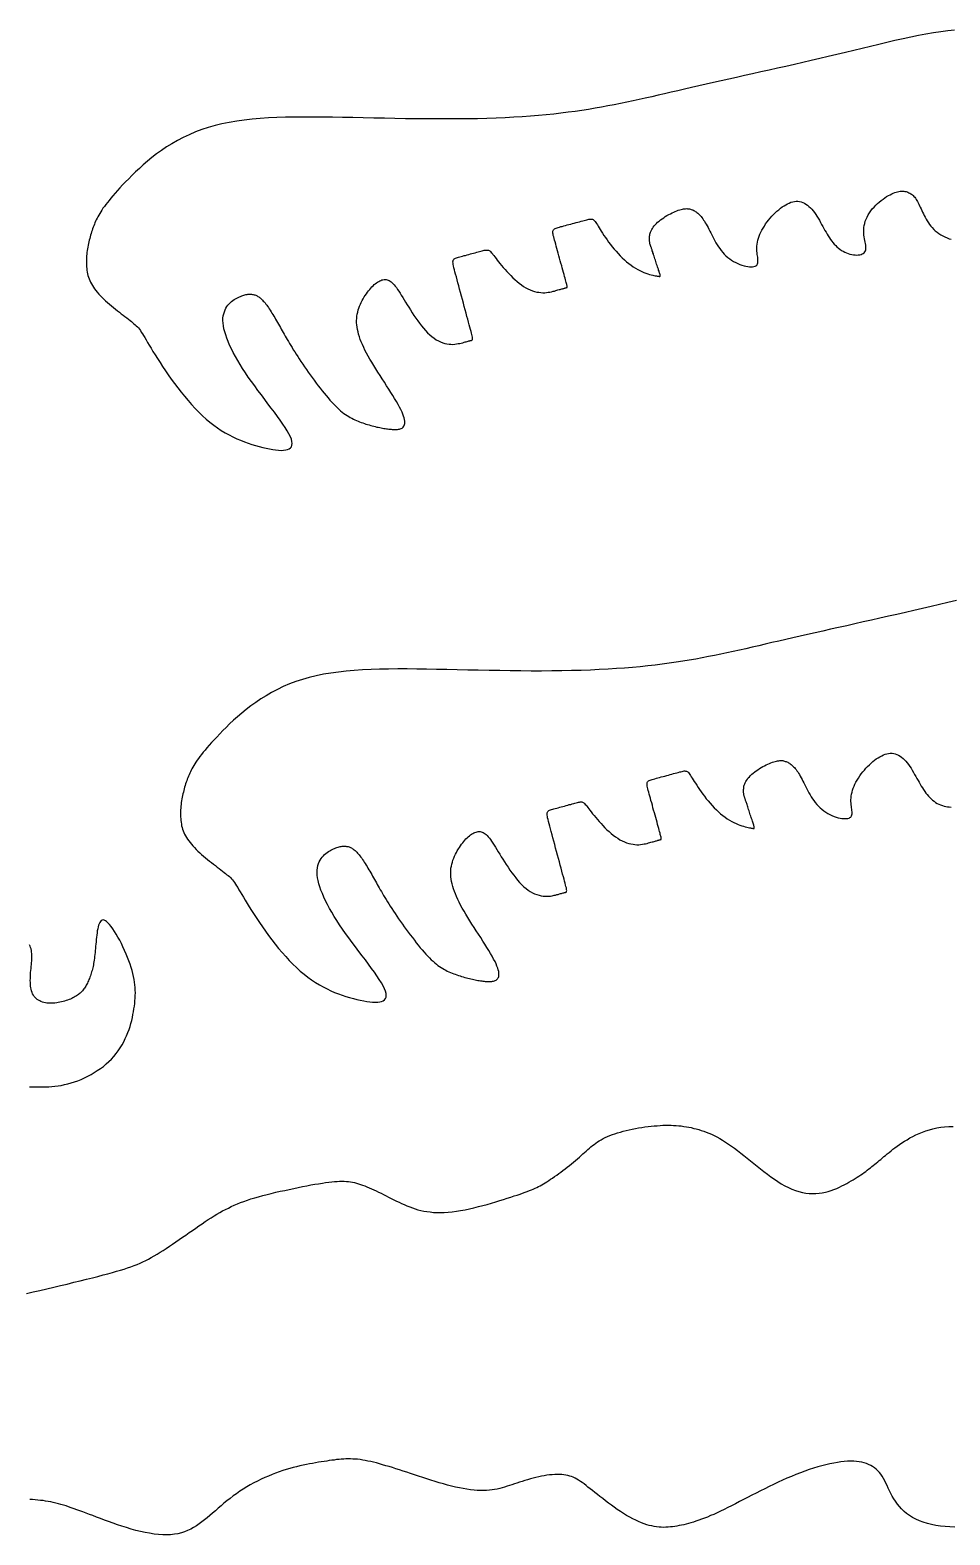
# Model space of a CAD drawing. Header units: millimetres. Extents: x 183 to 709, y 54 to 434.
# Drawn here: x 321.3 to 386.3, y 293.2 to 399.5 of the extents above; entities that cross this region are included whole.
import ezdxf

# ---------------------------------------------------------------- set-up
doc = ezdxf.new("R2010")
doc.units = ezdxf.units.MM

msp = doc.modelspace()

# ---------------------------------------------------------------- linework, layer by layer
for points in [[(386.64, 399.54), (386.16, 399.49), (385.66, 399.42), (385.15, 399.35), (384.62, 399.26), (384.09, 399.16), (383.55, 399.05), (383, 398.93), (382.43, 398.8), (381.86, 398.67), (381.29, 398.53), (380.7, 398.39), (380.12, 398.24), (379.52, 398.1), (378.93, 397.96), (378.33, 397.81), (377.72, 397.67), (377.12, 397.53), (376.52, 397.39), (375.92, 397.26), (375.32, 397.12), (374.72, 396.98), (374.12, 396.85), (373.53, 396.72), (372.95, 396.59), (372.37, 396.46), (371.8, 396.33), (371.24, 396.2), (370.68, 396.08), (370.14, 395.95), (369.6, 395.83), (369.08, 395.72), (368.57, 395.6), (368.06, 395.48), (367.57, 395.37), (367.09, 395.26), (366.61, 395.15), (366.15, 395.04), (365.69, 394.94), (365.24, 394.83), (364.79, 394.73), (364.35, 394.64), (363.92, 394.54), (363.48, 394.45), (363.04, 394.36), (362.6, 394.27), (362.15, 394.18), (361.7, 394.1), (361.24, 394.02), (360.78, 393.94), (360.31, 393.87), (359.83, 393.8), (359.33, 393.73), (358.83, 393.67), (358.32, 393.61), (357.79, 393.56), (357.24, 393.51), (356.68, 393.46), (356.1, 393.42), (355.51, 393.38), (354.89, 393.35), (354.26, 393.32), (353.6, 393.3), (352.93, 393.28), (352.24, 393.27), (351.53, 393.26), (350.82, 393.26), (350.09, 393.26), (349.35, 393.26), (348.6, 393.27), (347.85, 393.28), (347.1, 393.29), (346.35, 393.31), (345.6, 393.32), (344.85, 393.34), (344.12, 393.36), (343.39, 393.37), (342.68, 393.39), (341.99, 393.4), (341.31, 393.4), (340.65, 393.4), (340, 393.4), (339.37, 393.38), (338.76, 393.36), (338.16, 393.33), (337.58, 393.29), (337.01, 393.24), (336.45, 393.18), (335.92, 393.11), (335.39, 393.02), (334.88, 392.92), (334.39, 392.8), (333.91, 392.66), (333.45, 392.51), (333, 392.34), (332.56, 392.15), (332.14, 391.95), (331.73, 391.74), (331.34, 391.51), (330.97, 391.28), (330.61, 391.04), (330.26, 390.79), (329.93, 390.53), (329.62, 390.28), (329.32, 390.02), (329.04, 389.77), (328.77, 389.52), (328.52, 389.27), (328.29, 389.04), (328.07, 388.81), (327.86, 388.6), (327.67, 388.39), (327.49, 388.2), (327.33, 388.01), (327.17, 387.84), (327.03, 387.67), (326.9, 387.51), (326.78, 387.36), (326.67, 387.22), (326.57, 387.08), (326.47, 386.95), (326.39, 386.82), (326.31, 386.7), (326.24, 386.58), (326.17, 386.47), (326.11, 386.35), (326.05, 386.24), (326, 386.14), (325.95, 386.03), (325.9, 385.92), (325.86, 385.82), (325.82, 385.71), (325.78, 385.61), (325.74, 385.5), (325.7, 385.39), (325.66, 385.28), (325.63, 385.16), (325.59, 385.05), (325.56, 384.93), (325.53, 384.82), (325.5, 384.7), (325.47, 384.58), (325.44, 384.46), (325.42, 384.33), (325.39, 384.21), (325.37, 384.08), (325.35, 383.96), (325.34, 383.83), (325.32, 383.7), (325.31, 383.58), (325.3, 383.45), (325.3, 383.32), (325.3, 383.19), (325.3, 383.07), (325.3, 382.94), (325.31, 382.81), (325.32, 382.69), (325.34, 382.57), (325.36, 382.44), (325.38, 382.32), (325.41, 382.2), (325.45, 382.08), (325.49, 381.96), (325.53, 381.84), (325.59, 381.72), (325.65, 381.61), (325.72, 381.49), (325.8, 381.37), (325.88, 381.25), (325.97, 381.13), (326.07, 381.01), (326.18, 380.89), (326.29, 380.77), (326.41, 380.65), (326.53, 380.53), (326.66, 380.41), (326.79, 380.29), (326.93, 380.17), (327.07, 380.06), (327.21, 379.94), (327.35, 379.83), (327.49, 379.71), (327.63, 379.6), (327.76, 379.5), (327.9, 379.39), (328.02, 379.29), (328.15, 379.2), (328.27, 379.11), (328.38, 379.02), (328.48, 378.94), (328.58, 378.86), (328.66, 378.79), (328.75, 378.72), (328.82, 378.65), (328.9, 378.57), (328.97, 378.49), (329.04, 378.41), (329.11, 378.31), (329.18, 378.2), (329.26, 378.08), (329.34, 377.95), (329.43, 377.81), (329.52, 377.64), (329.62, 377.47), (329.74, 377.27), (329.87, 377.06), (330, 376.83), (330.16, 376.59), (330.32, 376.32), (330.5, 376.05), (330.68, 375.77), (330.88, 375.47), (331.08, 375.18), (331.3, 374.87), (331.52, 374.57), (331.75, 374.26), (331.99, 373.96), (332.23, 373.66), (332.48, 373.36), (332.73, 373.08), (332.98, 372.8), (333.24, 372.54), (333.5, 372.29), (333.76, 372.05), (334.03, 371.83), (334.3, 371.62), (334.57, 371.43), (334.83, 371.25), (335.11, 371.08), (335.38, 370.93), (335.65, 370.79), (335.92, 370.66), (336.19, 370.55), (336.46, 370.44), (336.73, 370.35), (336.99, 370.26), (337.25, 370.18), (337.51, 370.11), (337.76, 370.04), (338, 369.99), (338.24, 369.94), (338.46, 369.9), (338.67, 369.87), (338.87, 369.85), (339.06, 369.84), (339.23, 369.85), (339.38, 369.87), (339.51, 369.9), (339.62, 369.95), (339.71, 370.02), (339.78, 370.1), (339.82, 370.2), (339.83, 370.32), (339.82, 370.46), (339.78, 370.62), (339.71, 370.8), (339.61, 371), (339.49, 371.22), (339.34, 371.45), (339.18, 371.7), (339, 371.97), (338.8, 372.24), (338.59, 372.53), (338.36, 372.83), (338.13, 373.13), (337.9, 373.44), (337.66, 373.76), (337.42, 374.08), (337.19, 374.39), (336.96, 374.7), (336.74, 375.01), (336.54, 375.32), (336.34, 375.62), (336.16, 375.91), (335.99, 376.2), (335.83, 376.48), (335.68, 376.75), (335.55, 377.02), (335.42, 377.28), (335.32, 377.53), (335.22, 377.77), (335.14, 378), (335.07, 378.22), (335.02, 378.44), (334.98, 378.64), (334.96, 378.83), (334.95, 379.02), (334.95, 379.19), (334.97, 379.35), (335, 379.5), (335.05, 379.64), (335.1, 379.77), (335.16, 379.89), (335.23, 380), (335.3, 380.1), (335.39, 380.19), (335.47, 380.28), (335.56, 380.35), (335.65, 380.42), (335.75, 380.49), (335.84, 380.54), (335.93, 380.6), (336.02, 380.64), (336.11, 380.69), (336.19, 380.72), (336.27, 380.76), (336.35, 380.78), (336.43, 380.81), (336.5, 380.83), (336.57, 380.85), (336.65, 380.86), (336.71, 380.87), (336.78, 380.87), (336.85, 380.87), (336.91, 380.87), (336.97, 380.87), (337.03, 380.86), (337.09, 380.85), (337.15, 380.84), (337.21, 380.82), (337.26, 380.8), (337.32, 380.78), (337.37, 380.75), (337.42, 380.72), (337.48, 380.69), (337.53, 380.65), (337.58, 380.61), (337.64, 380.56), (337.69, 380.51), (337.75, 380.45), (337.8, 380.39), (337.86, 380.33), (337.92, 380.26), (337.98, 380.18), (338.04, 380.11), (338.1, 380.02), (338.16, 379.93), (338.22, 379.84), (338.28, 379.74), (338.35, 379.64), (338.41, 379.54), (338.48, 379.43), (338.54, 379.33), (338.61, 379.22), (338.67, 379.1), (338.74, 378.99), (338.81, 378.87), (338.87, 378.76), (338.94, 378.64), (339.01, 378.52), (339.07, 378.41), (339.14, 378.29), (339.2, 378.17), (339.27, 378.05), (339.34, 377.92), (339.42, 377.8), (339.49, 377.67), (339.57, 377.53), (339.65, 377.39), (339.74, 377.25), (339.83, 377.11), (339.92, 376.95), (340.02, 376.8), (340.12, 376.63), (340.23, 376.47), (340.34, 376.3), (340.46, 376.12), (340.58, 375.94), (340.71, 375.75), (340.84, 375.56), (340.98, 375.37), (341.11, 375.18), (341.25, 374.98), (341.39, 374.79), (341.53, 374.6), (341.68, 374.41), (341.82, 374.23), (341.96, 374.05), (342.1, 373.88), (342.24, 373.71), (342.38, 373.54), (342.51, 373.39), (342.64, 373.24), (342.77, 373.11), (342.9, 372.98), (343.02, 372.86), (343.14, 372.74), (343.26, 372.64), (343.38, 372.54), (343.49, 372.45), (343.61, 372.37), (343.72, 372.3), (343.83, 372.23), (343.94, 372.17), (344.05, 372.11), (344.16, 372.05), (344.27, 372), (344.38, 371.95), (344.49, 371.91), (344.6, 371.86), (344.71, 371.82), (344.82, 371.78), (344.94, 371.74), (345.05, 371.7), (345.16, 371.67), (345.28, 371.64), (345.39, 371.6), (345.5, 371.57), (345.61, 371.55), (345.71, 371.52), (345.82, 371.49), (345.92, 371.47), (346.03, 371.45), (346.12, 371.43), (346.22, 371.41), (346.32, 371.39), (346.41, 371.38), (346.5, 371.37), (346.58, 371.35), (346.67, 371.34), (346.75, 371.33), (346.83, 371.33), (346.91, 371.32), (346.99, 371.31), (347.07, 371.31), (347.14, 371.31), (347.22, 371.31), (347.29, 371.32), (347.36, 371.33), (347.42, 371.34), (347.48, 371.36), (347.54, 371.38), (347.6, 371.41), (347.65, 371.45), (347.69, 371.49), (347.73, 371.54), (347.76, 371.59), (347.78, 371.66), (347.79, 371.73), (347.8, 371.82), (347.79, 371.91), (347.78, 372.01), (347.75, 372.13), (347.71, 372.26), (347.66, 372.4), (347.6, 372.55), (347.52, 372.72), (347.42, 372.9), (347.32, 373.09), (347.21, 373.29), (347.08, 373.5), (346.95, 373.72), (346.81, 373.94), (346.66, 374.17), (346.51, 374.41), (346.36, 374.65), (346.2, 374.89), (346.05, 375.13), (345.89, 375.37), (345.74, 375.6), (345.6, 375.84), (345.46, 376.07), (345.33, 376.29), (345.2, 376.5), (345.09, 376.71), (344.98, 376.92), (344.89, 377.12), (344.8, 377.31), (344.72, 377.5), (344.65, 377.68), (344.59, 377.86), (344.53, 378.04), (344.49, 378.21), (344.45, 378.37), (344.42, 378.54), (344.4, 378.7), (344.39, 378.86), (344.39, 379.01), (344.4, 379.17), (344.41, 379.32), (344.44, 379.47), (344.47, 379.61), (344.51, 379.76), (344.55, 379.9), (344.6, 380.03), (344.66, 380.17), (344.72, 380.3), (344.79, 380.43), (344.86, 380.56), (344.93, 380.68), (345, 380.79), (345.08, 380.91), (345.16, 381.02), (345.24, 381.12), (345.32, 381.22), (345.39, 381.31), (345.47, 381.39), (345.55, 381.47), (345.63, 381.55), (345.71, 381.61), (345.79, 381.67), (345.87, 381.73), (345.95, 381.78), (346.03, 381.82), (346.1, 381.85), (346.18, 381.88), (346.25, 381.9), (346.33, 381.91), (346.4, 381.91), (346.47, 381.91), (346.54, 381.89), (346.62, 381.87), (346.69, 381.84), (346.76, 381.8), (346.83, 381.75), (346.9, 381.69), (346.97, 381.62), (347.05, 381.54), (347.12, 381.45), (347.2, 381.34), (347.28, 381.22), (347.37, 381.09), (347.46, 380.95), (347.55, 380.81), (347.65, 380.65), (347.75, 380.48), (347.85, 380.31), (347.96, 380.13), (348.08, 379.95), (348.19, 379.76), (348.32, 379.57), (348.44, 379.38), (348.57, 379.19), (348.71, 379), (348.84, 378.82), (348.98, 378.64), (349.12, 378.47), (349.27, 378.31), (349.41, 378.15), (349.56, 378.01), (349.71, 377.88), (349.86, 377.76), (350.02, 377.66), (350.17, 377.58), (350.32, 377.51), (350.48, 377.45), (350.63, 377.4), (350.77, 377.37), (350.92, 377.35), (351.06, 377.34), (351.2, 377.33), (351.33, 377.34), (351.45, 377.36), (351.57, 377.38), (351.69, 377.4), (351.79, 377.42), (351.89, 377.45), (351.98, 377.48), (352.07, 377.5), (352.14, 377.52), (352.21, 377.54), (352.28, 377.56), (352.33, 377.57), (352.38, 377.58), (352.42, 377.6), (352.46, 377.61), (352.5, 377.61), (352.52, 377.62), (352.55, 377.63), (352.56, 377.65), (352.58, 377.67), (352.58, 377.7), (352.59, 377.74), (352.58, 377.79), (352.57, 377.85), (352.56, 377.93), (352.53, 378.02), (352.51, 378.13), (352.48, 378.25), (352.44, 378.39), (352.4, 378.54), (352.35, 378.71), (352.3, 378.9), (352.25, 379.1), (352.19, 379.31), (352.13, 379.54), (352.07, 379.77), (352, 380.01), (351.94, 380.25), (351.87, 380.5), (351.8, 380.74), (351.74, 380.99), (351.67, 381.23), (351.61, 381.46), (351.55, 381.68), (351.49, 381.9), (351.44, 382.1), (351.39, 382.29), (351.34, 382.46), (351.3, 382.61), (351.27, 382.75), (351.24, 382.87), (351.22, 382.98), (351.21, 383.08), (351.2, 383.16), (351.21, 383.23), (351.22, 383.28), (351.25, 383.33), (351.29, 383.37), (351.33, 383.4), (351.39, 383.43), (351.45, 383.45), (351.52, 383.47), (351.6, 383.49), (351.68, 383.52), (351.78, 383.54), (351.88, 383.57), (351.98, 383.6), (352.09, 383.62), (352.2, 383.65), (352.31, 383.69), (352.43, 383.72), (352.54, 383.75), (352.66, 383.78), (352.77, 383.81), (352.88, 383.84), (352.98, 383.86), (353.08, 383.89), (353.17, 383.92), (353.26, 383.94), (353.34, 383.96), (353.41, 383.98), (353.48, 383.99), (353.54, 384), (353.6, 384), (353.65, 384), (353.7, 383.99), (353.75, 383.96), (353.8, 383.93), (353.85, 383.89), (353.9, 383.83), (353.96, 383.77), (354.02, 383.69), (354.08, 383.61), (354.16, 383.51), (354.24, 383.41), (354.32, 383.29), (354.42, 383.17), (354.52, 383.04), (354.64, 382.9), (354.75, 382.76), (354.88, 382.62), (355.01, 382.47), (355.15, 382.33), (355.29, 382.19), (355.43, 382.04), (355.58, 381.91), (355.73, 381.78), (355.88, 381.65), (356.04, 381.54), (356.19, 381.43), (356.35, 381.33), (356.5, 381.25), (356.66, 381.18), (356.82, 381.12), (356.97, 381.07), (357.12, 381.03), (357.27, 381.01), (357.41, 380.99), (357.55, 380.98), (357.68, 380.98), (357.81, 380.99), (357.93, 381.01), (358.05, 381.03), (358.16, 381.05), (358.27, 381.08), (358.37, 381.1), (358.46, 381.13), (358.54, 381.15), (358.62, 381.18), (358.7, 381.2), (358.77, 381.22), (358.83, 381.23), (358.89, 381.25), (358.94, 381.26), (358.99, 381.28), (359.03, 381.29), (359.07, 381.3), (359.1, 381.31), (359.13, 381.32), (359.16, 381.33), (359.19, 381.33), (359.21, 381.34), (359.22, 381.34), (359.24, 381.35), (359.25, 381.35), (359.26, 381.36), (359.27, 381.37), (359.27, 381.39), (359.27, 381.41), (359.27, 381.43), (359.26, 381.47), (359.25, 381.52), (359.24, 381.57), (359.22, 381.64), (359.2, 381.71), (359.18, 381.8), (359.15, 381.9), (359.12, 382.01), (359.09, 382.13), (359.05, 382.27), (359.01, 382.41), (358.97, 382.57), (358.92, 382.73), (358.88, 382.89), (358.83, 383.07), (358.78, 383.24), (358.73, 383.42), (358.69, 383.59), (358.64, 383.77), (358.59, 383.94), (358.54, 384.11), (358.5, 384.27), (358.46, 384.42), (358.42, 384.57), (358.38, 384.7), (358.35, 384.82), (358.32, 384.93), (358.29, 385.03), (358.28, 385.12), (358.26, 385.2), (358.26, 385.27), (358.26, 385.33), (358.28, 385.38), (358.3, 385.43), (358.33, 385.46), (358.37, 385.5), (358.42, 385.52), (358.49, 385.55), (358.56, 385.57), (358.64, 385.6), (358.72, 385.62), (358.82, 385.65), (358.92, 385.67), (359.03, 385.7), (359.15, 385.73), (359.27, 385.77), (359.39, 385.8), (359.52, 385.83), (359.65, 385.87), (359.77, 385.9), (359.9, 385.94), (360.02, 385.97), (360.14, 386), (360.26, 386.03), (360.37, 386.06), (360.47, 386.09), (360.57, 386.12), (360.66, 386.14), (360.74, 386.16), (360.81, 386.18), (360.88, 386.19), (360.94, 386.19), (360.99, 386.19), (361.05, 386.17), (361.1, 386.15), (361.15, 386.12), (361.19, 386.07), (361.24, 386.02), (361.29, 385.95), (361.34, 385.87), (361.4, 385.78), (361.46, 385.68), (361.52, 385.57), (361.6, 385.45), (361.68, 385.32), (361.77, 385.18), (361.87, 385.03), (361.98, 384.88), (362.09, 384.72), (362.2, 384.56), (362.33, 384.4), (362.45, 384.23), (362.59, 384.07), (362.72, 383.91), (362.86, 383.75), (363.01, 383.59), (363.16, 383.44), (363.31, 383.3), (363.46, 383.16), (363.62, 383.04), (363.78, 382.92), (363.93, 382.81), (364.09, 382.72), (364.25, 382.63), (364.4, 382.55), (364.55, 382.48), (364.69, 382.41), (364.83, 382.36), (364.96, 382.32), (365.08, 382.28), (365.2, 382.25), (365.31, 382.22), (365.4, 382.2), (365.49, 382.18), (365.57, 382.17), (365.63, 382.16), (365.69, 382.14), (365.73, 382.14), (365.77, 382.13), (365.8, 382.13), (365.82, 382.13), (365.83, 382.14), (365.84, 382.16), (365.84, 382.18), (365.84, 382.2), (365.84, 382.24), (365.83, 382.28), (365.81, 382.32), (365.8, 382.38), (365.78, 382.43), (365.76, 382.5), (365.73, 382.57), (365.71, 382.65), (365.68, 382.73), (365.65, 382.82), (365.62, 382.91), (365.59, 383), (365.56, 383.1), (365.53, 383.19), (365.5, 383.29), (365.47, 383.38), (365.44, 383.47), (365.41, 383.56), (365.38, 383.65), (365.36, 383.73), (365.33, 383.81), (365.31, 383.88), (365.28, 383.95), (365.27, 384.01), (365.25, 384.06), (365.23, 384.11), (365.22, 384.16), (365.2, 384.2), (365.19, 384.23), (365.18, 384.27), (365.16, 384.3), (365.15, 384.34), (365.14, 384.37), (365.13, 384.4), (365.12, 384.43), (365.11, 384.47), (365.11, 384.51), (365.1, 384.55), (365.09, 384.6), (365.08, 384.65), (365.08, 384.7), (365.08, 384.76), (365.08, 384.83), (365.08, 384.89), (365.09, 384.97), (365.1, 385.04), (365.11, 385.11), (365.14, 385.19), (365.16, 385.27), (365.2, 385.36), (365.24, 385.44), (365.29, 385.52), (365.35, 385.61), (365.41, 385.7), (365.49, 385.78), (365.57, 385.87), (365.66, 385.96), (365.76, 386.04), (365.87, 386.13), (365.97, 386.21), (366.09, 386.28), (366.2, 386.36), (366.32, 386.43), (366.44, 386.5), (366.56, 386.56), (366.68, 386.62), (366.8, 386.67), (366.91, 386.72), (367.02, 386.77), (367.12, 386.81), (367.22, 386.84), (367.32, 386.87), (367.41, 386.89), (367.49, 386.9), (367.57, 386.92), (367.64, 386.92), (367.72, 386.93), (367.78, 386.92), (367.85, 386.92), (367.91, 386.91), (367.98, 386.89), (368.04, 386.87), (368.09, 386.85), (368.15, 386.83), (368.21, 386.8), (368.27, 386.77), (368.32, 386.73), (368.38, 386.69), (368.44, 386.65), (368.5, 386.6), (368.55, 386.55), (368.61, 386.49), (368.67, 386.43), (368.73, 386.36), (368.79, 386.29), (368.85, 386.21), (368.91, 386.12), (368.97, 386.03), (369.03, 385.93), (369.09, 385.82), (369.15, 385.71), (369.22, 385.6), (369.28, 385.47), (369.35, 385.34), (369.41, 385.21), (369.48, 385.08), (369.55, 384.94), (369.62, 384.8), (369.7, 384.65), (369.78, 384.51), (369.87, 384.37), (369.96, 384.23), (370.05, 384.1), (370.15, 383.96), (370.26, 383.83), (370.37, 383.71), (370.49, 383.59), (370.62, 383.48), (370.75, 383.38), (370.89, 383.28), (371.03, 383.19), (371.18, 383.11), (371.33, 383.04), (371.48, 382.98), (371.62, 382.93), (371.77, 382.88), (371.9, 382.85), (372.03, 382.83), (372.15, 382.82), (372.26, 382.82), (372.37, 382.82), (372.46, 382.84), (372.54, 382.86), (372.6, 382.89), (372.66, 382.93), (372.69, 382.98), (372.72, 383.03), (372.74, 383.09), (372.75, 383.16), (372.75, 383.23), (372.75, 383.31), (372.74, 383.4), (372.73, 383.49), (372.72, 383.59), (372.7, 383.69), (372.69, 383.8), (372.68, 383.92), (372.68, 384.03), (372.67, 384.16), (372.68, 384.28), (372.69, 384.41), (372.72, 384.55), (372.75, 384.69), (372.78, 384.83), (372.83, 384.97), (372.89, 385.11), (372.95, 385.26), (373.02, 385.4), (373.11, 385.55), (373.2, 385.69), (373.29, 385.84), (373.4, 385.98), (373.5, 386.12), (373.62, 386.25), (373.73, 386.38), (373.85, 386.51), (373.97, 386.63), (374.09, 386.74), (374.22, 386.85), (374.34, 386.95), (374.46, 387.04), (374.59, 387.12), (374.71, 387.2), (374.84, 387.26), (374.96, 387.32), (375.08, 387.37), (375.21, 387.4), (375.33, 387.43), (375.45, 387.44), (375.57, 387.44), (375.69, 387.43), (375.8, 387.4), (375.92, 387.36), (376.03, 387.31), (376.14, 387.24), (376.24, 387.17), (376.35, 387.08), (376.45, 386.99), (376.55, 386.88), (376.65, 386.76), (376.74, 386.64), (376.83, 386.51), (376.92, 386.38), (377, 386.24), (377.09, 386.1), (377.17, 385.95), (377.25, 385.81), (377.33, 385.67), (377.41, 385.53), (377.48, 385.39), (377.56, 385.25), (377.64, 385.12), (377.72, 384.99), (377.8, 384.87), (377.88, 384.75), (377.97, 384.63), (378.05, 384.52), (378.14, 384.42), (378.24, 384.32), (378.33, 384.22), (378.43, 384.13), (378.54, 384.05), (378.65, 383.97), (378.76, 383.91), (378.88, 383.85), (379, 383.79), (379.13, 383.75), (379.25, 383.71), (379.38, 383.68), (379.5, 383.66), (379.62, 383.65), (379.74, 383.64), (379.84, 383.65), (379.94, 383.66), (380.04, 383.69), (380.12, 383.72), (380.19, 383.76), (380.25, 383.81), (380.3, 383.86), (380.34, 383.93), (380.36, 384), (380.37, 384.08), (380.38, 384.16), (380.37, 384.25), (380.36, 384.35), (380.34, 384.45), (380.32, 384.56), (380.3, 384.68), (380.28, 384.79), (380.26, 384.92), (380.24, 385.05), (380.23, 385.18), (380.22, 385.31), (380.22, 385.45), (380.23, 385.59), (380.25, 385.74), (380.29, 385.88), (380.33, 386.03), (380.39, 386.18), (380.46, 386.33), (380.54, 386.48), (380.63, 386.62), (380.73, 386.76), (380.83, 386.9), (380.95, 387.03), (381.07, 387.16), (381.19, 387.28), (381.32, 387.39), (381.46, 387.5), (381.59, 387.6), (381.72, 387.69), (381.84, 387.77), (381.97, 387.85), (382.09, 387.91), (382.2, 387.97), (382.31, 388.02), (382.42, 388.06), (382.52, 388.09), (382.62, 388.12), (382.71, 388.14), (382.8, 388.15), (382.89, 388.16), (382.97, 388.16), (383.06, 388.15), (383.13, 388.14), (383.21, 388.13), (383.28, 388.11), (383.35, 388.08), (383.42, 388.05), (383.48, 388.02), (383.54, 387.98), (383.6, 387.94), (383.66, 387.9), (383.72, 387.85), (383.77, 387.79), (383.83, 387.73), (383.88, 387.66), (383.93, 387.58), (383.98, 387.51), (384.02, 387.42), (384.07, 387.33), (384.12, 387.23), (384.17, 387.13), (384.22, 387.03), (384.27, 386.92), (384.33, 386.8), (384.38, 386.68), (384.44, 386.56), (384.5, 386.44), (384.57, 386.31), (384.64, 386.18), (384.71, 386.06), (384.79, 385.93), (384.88, 385.81), (384.97, 385.69), (385.06, 385.58), (385.17, 385.46), (385.28, 385.36), (385.4, 385.25), (385.53, 385.16), (385.67, 385.07), (385.81, 384.99), (385.96, 384.92), (386.11, 384.85), (386.26, 384.8), (386.41, 384.76)], [(386.77, 359.23), (386.17, 359.09), (385.58, 358.94), (384.98, 358.8), (384.37, 358.66), (383.77, 358.52), (383.17, 358.38), (382.57, 358.24), (381.97, 358.11), (381.37, 357.97), (380.77, 357.84), (380.18, 357.71), (379.6, 357.57), (379.02, 357.44), (378.45, 357.32), (377.88, 357.19), (377.33, 357.07), (376.79, 356.94), (376.25, 356.82), (375.73, 356.7), (375.22, 356.59), (374.71, 356.47), (374.22, 356.36), (373.74, 356.25), (373.26, 356.14), (372.8, 356.03), (372.34, 355.93), (371.89, 355.82), (371.44, 355.72), (371, 355.62), (370.56, 355.53), (370.13, 355.43), (369.69, 355.34), (369.25, 355.26), (368.8, 355.17), (368.35, 355.09), (367.89, 355.01), (367.43, 354.93), (366.96, 354.86), (366.48, 354.79), (365.98, 354.72), (365.48, 354.66), (364.96, 354.6), (364.43, 354.55), (363.89, 354.5), (363.33, 354.45), (362.75, 354.41), (362.16, 354.37), (361.54, 354.34), (360.91, 354.31), (360.25, 354.29), (359.58, 354.27), (358.89, 354.26), (358.18, 354.25), (357.46, 354.24), (356.73, 354.24), (356, 354.25), (355.25, 354.26), (354.5, 354.27), (353.75, 354.28), (352.99, 354.3), (352.25, 354.31), (351.5, 354.33), (350.77, 354.35), (350.04, 354.36), (349.33, 354.38), (348.64, 354.38), (347.96, 354.39), (347.3, 354.39), (346.65, 354.38), (346.02, 354.37), (345.41, 354.35), (344.81, 354.32), (344.22, 354.28), (343.66, 354.23), (343.1, 354.17), (342.57, 354.09), (342.04, 354.01), (341.53, 353.9), (341.04, 353.79), (340.56, 353.65), (340.1, 353.5), (339.65, 353.33), (339.21, 353.14), (338.79, 352.94), (338.38, 352.73), (337.99, 352.5), (337.62, 352.27), (337.26, 352.02), (336.91, 351.78), (336.58, 351.52), (336.27, 351.27), (335.97, 351.01), (335.69, 350.76), (335.42, 350.51), (335.17, 350.26), (334.94, 350.03), (334.72, 349.8), (334.51, 349.58), (334.32, 349.38), (334.14, 349.18), (333.98, 349), (333.82, 348.82), (333.68, 348.66), (333.55, 348.5), (333.43, 348.35), (333.32, 348.21), (333.22, 348.07), (333.12, 347.94), (333.04, 347.81), (332.96, 347.69), (332.89, 347.57), (332.82, 347.45), (332.76, 347.34), (332.7, 347.23), (332.65, 347.12), (332.6, 347.02), (332.55, 346.91), (332.51, 346.81), (332.47, 346.7), (332.43, 346.59), (332.39, 346.49), (332.35, 346.38), (332.31, 346.27), (332.28, 346.15), (332.24, 346.04), (332.21, 345.92), (332.18, 345.81), (332.15, 345.69), (332.12, 345.57), (332.09, 345.44), (332.07, 345.32), (332.04, 345.2), (332.02, 345.07), (332, 344.95), (331.99, 344.82), (331.97, 344.69), (331.96, 344.56), (331.95, 344.44), (331.95, 344.31), (331.95, 344.18), (331.95, 344.05), (331.95, 343.93), (331.96, 343.8), (331.97, 343.68), (331.99, 343.55), (332.01, 343.43), (332.03, 343.31), (332.06, 343.19), (332.1, 343.07), (332.14, 342.95), (332.18, 342.83), (332.24, 342.71), (332.3, 342.59), (332.37, 342.48), (332.45, 342.36), (332.53, 342.24), (332.62, 342.12), (332.72, 342), (332.83, 341.88), (332.94, 341.76), (333.06, 341.64), (333.18, 341.52), (333.31, 341.4), (333.44, 341.28), (333.58, 341.16), (333.72, 341.05), (333.86, 340.93), (334, 340.81), (334.14, 340.7), (334.28, 340.59), (334.41, 340.49), (334.54, 340.38), (334.67, 340.28), (334.8, 340.19), (334.92, 340.1), (335.03, 340.01), (335.13, 339.93), (335.23, 339.85), (335.31, 339.78), (335.4, 339.71), (335.47, 339.64), (335.55, 339.56), (335.62, 339.48), (335.69, 339.39), (335.76, 339.3), (335.83, 339.19), (335.91, 339.07), (335.99, 338.94), (336.08, 338.79), (336.17, 338.63), (336.27, 338.46), (336.39, 338.26), (336.51, 338.05), (336.65, 337.82), (336.81, 337.57), (336.97, 337.31), (337.15, 337.04), (337.33, 336.76), (337.53, 336.46), (337.73, 336.16), (337.95, 335.86), (338.17, 335.55), (338.4, 335.25), (338.64, 334.94), (338.88, 334.64), (339.12, 334.35), (339.38, 334.07), (339.63, 333.79), (339.89, 333.53), (340.15, 333.28), (340.41, 333.04), (340.68, 332.82), (340.95, 332.61), (341.21, 332.42), (341.48, 332.24), (341.76, 332.07), (342.03, 331.92), (342.3, 331.78), (342.57, 331.65), (342.84, 331.53), (343.11, 331.43), (343.38, 331.33), (343.64, 331.25), (343.9, 331.17), (344.16, 331.1), (344.41, 331.03), (344.65, 330.98), (344.89, 330.93), (345.11, 330.89), (345.32, 330.86), (345.52, 330.84), (345.71, 330.83), (345.88, 330.84), (346.03, 330.86), (346.16, 330.89), (346.27, 330.94), (346.36, 331), (346.43, 331.09), (346.47, 331.19), (346.48, 331.31), (346.47, 331.45), (346.43, 331.61), (346.35, 331.79), (346.26, 331.99), (346.14, 332.21), (345.99, 332.44), (345.83, 332.69), (345.65, 332.96), (345.45, 333.23), (345.24, 333.52), (345.01, 333.82), (344.78, 334.12), (344.55, 334.43), (344.31, 334.75), (344.07, 335.06), (343.83, 335.38), (343.61, 335.69), (343.39, 336), (343.19, 336.31), (342.99, 336.61), (342.81, 336.9), (342.64, 337.19), (342.48, 337.47), (342.33, 337.74), (342.2, 338.01), (342.07, 338.26), (341.97, 338.52), (341.87, 338.76), (341.79, 338.99), (341.72, 339.21), (341.67, 339.43), (341.63, 339.63), (341.61, 339.82), (341.6, 340), (341.6, 340.18), (341.62, 340.34), (341.65, 340.49), (341.7, 340.63), (341.75, 340.76), (341.81, 340.88), (341.88, 340.99), (341.95, 341.09), (342.04, 341.18), (342.12, 341.27), (342.21, 341.34), (342.3, 341.41), (342.4, 341.48), (342.49, 341.53), (342.58, 341.59), (342.67, 341.63), (342.76, 341.67), (342.84, 341.71), (342.92, 341.74), (343, 341.77), (343.08, 341.8), (343.15, 341.82), (343.22, 341.83), (343.3, 341.85), (343.36, 341.86), (343.43, 341.86), (343.5, 341.86), (343.56, 341.86), (343.62, 341.86), (343.68, 341.85), (343.74, 341.84), (343.8, 341.83), (343.86, 341.81), (343.91, 341.79), (343.97, 341.77), (344.02, 341.74), (344.07, 341.71), (344.13, 341.68), (344.18, 341.64), (344.23, 341.6), (344.29, 341.55), (344.34, 341.5), (344.4, 341.44), (344.45, 341.38), (344.51, 341.32), (344.57, 341.25), (344.63, 341.17), (344.69, 341.09), (344.75, 341.01), (344.81, 340.92), (344.87, 340.83), (344.93, 340.73), (345, 340.63), (345.06, 340.53), (345.13, 340.42), (345.19, 340.32), (345.26, 340.2), (345.32, 340.09), (345.39, 339.98), (345.46, 339.86), (345.52, 339.75), (345.59, 339.63), (345.66, 339.51), (345.72, 339.39), (345.79, 339.28), (345.85, 339.16), (345.92, 339.03), (345.99, 338.91), (346.06, 338.78), (346.14, 338.65), (346.22, 338.52), (346.3, 338.38), (346.39, 338.24), (346.47, 338.09), (346.57, 337.94), (346.67, 337.79), (346.77, 337.62), (346.88, 337.46), (346.99, 337.28), (347.11, 337.11), (347.23, 336.92), (347.36, 336.74), (347.49, 336.55), (347.63, 336.36), (347.76, 336.17), (347.9, 335.97), (348.04, 335.78), (348.18, 335.59), (348.33, 335.4), (348.47, 335.22), (348.61, 335.04), (348.75, 334.86), (348.89, 334.69), (349.03, 334.53), (349.16, 334.38), (349.29, 334.23), (349.42, 334.09), (349.55, 333.97), (349.67, 333.84), (349.79, 333.73), (349.91, 333.63), (350.03, 333.53), (350.14, 333.44), (350.25, 333.36), (350.37, 333.29), (350.48, 333.22), (350.59, 333.15), (350.7, 333.1), (350.8, 333.04), (350.91, 332.99), (351.02, 332.94), (351.14, 332.9), (351.25, 332.85), (351.36, 332.81), (351.47, 332.77), (351.59, 332.73), (351.7, 332.69), (351.81, 332.66), (351.93, 332.62), (352.04, 332.59), (352.15, 332.56), (352.26, 332.53), (352.36, 332.51), (352.47, 332.48), (352.57, 332.46), (352.67, 332.44), (352.77, 332.42), (352.87, 332.4), (352.96, 332.38), (353.06, 332.37), (353.15, 332.35), (353.23, 332.34), (353.32, 332.33), (353.4, 332.32), (353.48, 332.31), (353.56, 332.31), (353.64, 332.3), (353.72, 332.3), (353.79, 332.3), (353.87, 332.3), (353.94, 332.31), (354, 332.32), (354.07, 332.33), (354.13, 332.35), (354.19, 332.37), (354.25, 332.4), (354.29, 332.44), (354.34, 332.48), (354.38, 332.53), (354.41, 332.58), (354.43, 332.65), (354.44, 332.72), (354.45, 332.8), (354.44, 332.9), (354.43, 333), (354.4, 333.12), (354.36, 333.25), (354.31, 333.39), (354.24, 333.54), (354.17, 333.71), (354.07, 333.89), (353.97, 334.08), (353.85, 334.28), (353.73, 334.49), (353.6, 334.71), (353.46, 334.93), (353.31, 335.16), (353.16, 335.4), (353.01, 335.64), (352.85, 335.88), (352.7, 336.12), (352.54, 336.36), (352.39, 336.59), (352.25, 336.83), (352.11, 337.05), (351.98, 337.28), (351.85, 337.49), (351.74, 337.7), (351.63, 337.91), (351.54, 338.1), (351.45, 338.3), (351.37, 338.49), (351.3, 338.67), (351.23, 338.85), (351.18, 339.02), (351.14, 339.2), (351.1, 339.36), (351.07, 339.53), (351.05, 339.69), (351.04, 339.85), (351.04, 340), (351.05, 340.16), (351.06, 340.31), (351.09, 340.45), (351.12, 340.6), (351.16, 340.74), (351.2, 340.88), (351.25, 341.02), (351.31, 341.16), (351.37, 341.29), (351.44, 341.42), (351.5, 341.54), (351.58, 341.67), (351.65, 341.78), (351.73, 341.9), (351.81, 342), (351.89, 342.11), (351.96, 342.2), (352.04, 342.3), (352.12, 342.38), (352.2, 342.46), (352.28, 342.53), (352.36, 342.6), (352.44, 342.66), (352.52, 342.72), (352.6, 342.76), (352.67, 342.81), (352.75, 342.84), (352.83, 342.86), (352.9, 342.88), (352.98, 342.9), (353.05, 342.9), (353.12, 342.89), (353.19, 342.88), (353.26, 342.86), (353.33, 342.83), (353.4, 342.79), (353.48, 342.74), (353.55, 342.68), (353.62, 342.61), (353.69, 342.53), (353.77, 342.43), (353.85, 342.33), (353.93, 342.21), (354.02, 342.08), (354.11, 341.94), (354.2, 341.79), (354.29, 341.64), (354.4, 341.47), (354.5, 341.3), (354.61, 341.12), (354.73, 340.94), (354.84, 340.75), (354.97, 340.56), (355.09, 340.37), (355.22, 340.18), (355.35, 339.99), (355.49, 339.81), (355.63, 339.63), (355.77, 339.46), (355.91, 339.29), (356.06, 339.14), (356.21, 339), (356.36, 338.87), (356.51, 338.75), (356.66, 338.65), (356.82, 338.57), (356.97, 338.49), (357.12, 338.44), (357.28, 338.39), (357.42, 338.36), (357.57, 338.33), (357.71, 338.32), (357.85, 338.32), (357.98, 338.33), (358.1, 338.34), (358.22, 338.36), (358.34, 338.39), (358.44, 338.41), (358.54, 338.44), (358.63, 338.46), (358.72, 338.49), (358.79, 338.51), (358.86, 338.53), (358.92, 338.54), (358.98, 338.56), (359.03, 338.57), (359.07, 338.58), (359.11, 338.59), (359.15, 338.6), (359.17, 338.61), (359.2, 338.62), (359.21, 338.64), (359.23, 338.66), (359.23, 338.69), (359.24, 338.73), (359.23, 338.78), (359.22, 338.84), (359.21, 338.92), (359.18, 339.01), (359.16, 339.12), (359.13, 339.24), (359.09, 339.38), (359.05, 339.53), (359, 339.7), (358.95, 339.89), (358.9, 340.09), (358.84, 340.3), (358.78, 340.53), (358.72, 340.76), (358.65, 341), (358.59, 341.24), (358.52, 341.49), (358.45, 341.73), (358.39, 341.98), (358.32, 342.21), (358.26, 342.45), (358.2, 342.67), (358.14, 342.89), (358.09, 343.09), (358.04, 343.27), (357.99, 343.44), (357.95, 343.6), (357.92, 343.74), (357.89, 343.86), (357.87, 343.97), (357.86, 344.06), (357.85, 344.15), (357.86, 344.22), (357.87, 344.27), (357.9, 344.32), (357.94, 344.36), (357.98, 344.39), (358.03, 344.41), (358.1, 344.44), (358.17, 344.46), (358.25, 344.48), (358.33, 344.5), (358.43, 344.53), (358.53, 344.56), (358.63, 344.58), (358.74, 344.61), (358.85, 344.64), (358.96, 344.67), (359.08, 344.7), (359.19, 344.74), (359.31, 344.77), (359.42, 344.8), (359.52, 344.82), (359.63, 344.85), (359.73, 344.88), (359.82, 344.9), (359.91, 344.93), (359.99, 344.95), (360.06, 344.97), (360.13, 344.98), (360.19, 344.99), (360.25, 344.99), (360.3, 344.99), (360.35, 344.97), (360.4, 344.95), (360.45, 344.92), (360.5, 344.87), (360.55, 344.82), (360.61, 344.76), (360.67, 344.68), (360.73, 344.6), (360.81, 344.5), (360.88, 344.4), (360.97, 344.28), (361.07, 344.16), (361.17, 344.03), (361.29, 343.89), (361.4, 343.75), (361.53, 343.61), (361.66, 343.46), (361.8, 343.32), (361.94, 343.17), (362.08, 343.03), (362.23, 342.9), (362.38, 342.76), (362.53, 342.64), (362.69, 342.52), (362.84, 342.42), (363, 342.32), (363.15, 342.24), (363.31, 342.17), (363.47, 342.11), (363.62, 342.06), (363.77, 342.02), (363.92, 342), (364.06, 341.98), (364.2, 341.97), (364.33, 341.97), (364.46, 341.98), (364.58, 342), (364.7, 342.02), (364.81, 342.04), (364.92, 342.06), (365.01, 342.09), (365.11, 342.12), (365.19, 342.14), (365.27, 342.16), (365.35, 342.18), (365.42, 342.2), (365.48, 342.22), (365.54, 342.24), (365.59, 342.25), (365.64, 342.27), (365.68, 342.28), (365.72, 342.29), (365.75, 342.3), (365.78, 342.31), (365.81, 342.32), (365.83, 342.32), (365.86, 342.33), (365.87, 342.33), (365.89, 342.34), (365.9, 342.34), (365.91, 342.35), (365.92, 342.36), (365.92, 342.37), (365.92, 342.39), (365.92, 342.42), (365.91, 342.46), (365.9, 342.5), (365.89, 342.56), (365.87, 342.63), (365.85, 342.7), (365.83, 342.79), (365.8, 342.89), (365.77, 343), (365.74, 343.12), (365.7, 343.26), (365.66, 343.4), (365.62, 343.56), (365.57, 343.72), (365.53, 343.88), (365.48, 344.06), (365.43, 344.23), (365.38, 344.41), (365.33, 344.58), (365.29, 344.76), (365.24, 344.93), (365.19, 345.1), (365.15, 345.26), (365.11, 345.41), (365.07, 345.55), (365.03, 345.69), (365, 345.81), (364.97, 345.92), (364.94, 346.02), (364.92, 346.11), (364.91, 346.19), (364.91, 346.26), (364.91, 346.32), (364.93, 346.37), (364.95, 346.42), (364.98, 346.45), (365.02, 346.49), (365.07, 346.51), (365.14, 346.54), (365.21, 346.56), (365.28, 346.58), (365.37, 346.61), (365.47, 346.63), (365.57, 346.66), (365.68, 346.69), (365.8, 346.72), (365.92, 346.76), (366.04, 346.79), (366.17, 346.82), (366.3, 346.86), (366.42, 346.89), (366.55, 346.92), (366.67, 346.96), (366.79, 346.99), (366.91, 347.02), (367.02, 347.05), (367.12, 347.08), (367.22, 347.11), (367.31, 347.13), (367.39, 347.15), (367.46, 347.16), (367.53, 347.18), (367.59, 347.18), (367.64, 347.17), (367.7, 347.16), (367.75, 347.14), (367.8, 347.11), (367.84, 347.06), (367.89, 347.01), (367.94, 346.94), (367.99, 346.86), (368.04, 346.77), (368.11, 346.67), (368.17, 346.56), (368.25, 346.44), (368.33, 346.31), (368.42, 346.17), (368.52, 346.02), (368.63, 345.87), (368.74, 345.71), (368.85, 345.55), (368.97, 345.39), (369.1, 345.22), (369.23, 345.06), (369.37, 344.9), (369.51, 344.74), (369.66, 344.58), (369.81, 344.43), (369.96, 344.29), (370.11, 344.15), (370.27, 344.03), (370.43, 343.91), (370.58, 343.8), (370.74, 343.7), (370.9, 343.61), (371.05, 343.54), (371.2, 343.46), (371.34, 343.4), (371.48, 343.35), (371.61, 343.31), (371.73, 343.27), (371.85, 343.24), (371.96, 343.21), (372.05, 343.19), (372.14, 343.17), (372.22, 343.16), (372.28, 343.14), (372.34, 343.13), (372.38, 343.12), (372.42, 343.12), (372.45, 343.12), (372.47, 343.12), (372.48, 343.13), (372.49, 343.14), (372.49, 343.16), (372.49, 343.19), (372.49, 343.22), (372.48, 343.26), (372.46, 343.31), (372.45, 343.36), (372.43, 343.42), (372.41, 343.49), (372.38, 343.56), (372.36, 343.64), (372.33, 343.72), (372.3, 343.81), (372.27, 343.9), (372.24, 343.99), (372.21, 344.08), (372.18, 344.18), (372.15, 344.27), (372.12, 344.37), (372.09, 344.46), (372.06, 344.55), (372.03, 344.64), (372, 344.72), (371.98, 344.8), (371.96, 344.87), (371.93, 344.93), (371.91, 344.99), (371.9, 345.05), (371.88, 345.1), (371.87, 345.14), (371.85, 345.19), (371.84, 345.22), (371.83, 345.26), (371.81, 345.29), (371.8, 345.32), (371.79, 345.36), (371.78, 345.39), (371.77, 345.42), (371.76, 345.46), (371.75, 345.49), (371.75, 345.54), (371.74, 345.58), (371.73, 345.64), (371.73, 345.69), (371.72, 345.75), (371.72, 345.82), (371.73, 345.88), (371.74, 345.95), (371.75, 346.03), (371.76, 346.1), (371.78, 346.18), (371.81, 346.26), (371.85, 346.34), (371.89, 346.43), (371.94, 346.51), (372, 346.6), (372.06, 346.69), (372.14, 346.77), (372.22, 346.86), (372.31, 346.95), (372.41, 347.03), (372.52, 347.11), (372.62, 347.19), (372.74, 347.27), (372.85, 347.35), (372.97, 347.42), (373.09, 347.49), (373.21, 347.55), (373.33, 347.61), (373.44, 347.66), (373.56, 347.71), (373.67, 347.76), (373.77, 347.79), (373.87, 347.83), (373.97, 347.85), (374.05, 347.88), (374.14, 347.89), (374.22, 347.9), (374.29, 347.91), (374.37, 347.91), (374.43, 347.91), (374.5, 347.91), (374.56, 347.9), (374.63, 347.88), (374.68, 347.86), (374.74, 347.84), (374.8, 347.82), (374.86, 347.79), (374.91, 347.75), (374.97, 347.72), (375.03, 347.68), (375.09, 347.64), (375.14, 347.59), (375.2, 347.54), (375.26, 347.48), (375.32, 347.42), (375.38, 347.35), (375.44, 347.28), (375.5, 347.2), (375.56, 347.11), (375.62, 347.02), (375.68, 346.92), (375.74, 346.81), (375.8, 346.7), (375.87, 346.58), (375.93, 346.46), (375.99, 346.33), (376.06, 346.2), (376.13, 346.06), (376.2, 345.92), (376.27, 345.78), (376.35, 345.64), (376.43, 345.5), (376.52, 345.36), (376.61, 345.22), (376.7, 345.09), (376.8, 344.95), (376.91, 344.82), (377.02, 344.7), (377.14, 344.58), (377.26, 344.47), (377.4, 344.36), (377.54, 344.27), (377.68, 344.18), (377.83, 344.1), (377.98, 344.03), (378.13, 343.97), (378.27, 343.92), (378.41, 343.87), (378.55, 343.84), (378.68, 343.82), (378.8, 343.81), (378.91, 343.81), (379.02, 343.81), (379.11, 343.83), (379.19, 343.85), (379.25, 343.88), (379.3, 343.92), (379.34, 343.97), (379.37, 344.02), (379.39, 344.08), (379.4, 344.15), (379.4, 344.22), (379.4, 344.3), (379.39, 344.39), (379.38, 344.48), (379.37, 344.58), (379.35, 344.68), (379.34, 344.79), (379.33, 344.9), (379.32, 345.02), (379.32, 345.14), (379.33, 345.27), (379.34, 345.4), (379.37, 345.54), (379.4, 345.68), (379.43, 345.82), (379.48, 345.96), (379.54, 346.1), (379.6, 346.25), (379.67, 346.39), (379.76, 346.54), (379.85, 346.68), (379.94, 346.83), (380.05, 346.97), (380.15, 347.11), (380.27, 347.24), (380.38, 347.37), (380.5, 347.5), (380.62, 347.62), (380.74, 347.73), (380.87, 347.84), (380.99, 347.94), (381.11, 348.03), (381.24, 348.11), (381.36, 348.19), (381.49, 348.25), (381.61, 348.31), (381.73, 348.36), (381.86, 348.39), (381.98, 348.41), (382.1, 348.43), (382.22, 348.43), (382.34, 348.41), (382.45, 348.39), (382.57, 348.35), (382.68, 348.3), (382.79, 348.23), (382.89, 348.16), (383, 348.07), (383.1, 347.97), (383.2, 347.87), (383.3, 347.75), (383.39, 347.63), (383.48, 347.5), (383.57, 347.37), (383.65, 347.23), (383.73, 347.08), (383.82, 346.94), (383.9, 346.8), (383.98, 346.65), (384.06, 346.51), (384.13, 346.38), (384.21, 346.24), (384.29, 346.11), (384.37, 345.98), (384.45, 345.86), (384.53, 345.74), (384.62, 345.62), (384.7, 345.51), (384.79, 345.4), (384.89, 345.3), (384.98, 345.21), (385.08, 345.12), (385.19, 345.04), (385.29, 344.96), (385.41, 344.89), (385.53, 344.83), (385.65, 344.78), (385.78, 344.73), (385.9, 344.7), (386.03, 344.67), (386.15, 344.65), (386.27, 344.64), (386.39, 344.63)], [(321.29, 324.86), (321.47, 324.86), (321.65, 324.85), (321.84, 324.85), (322.04, 324.85), (322.23, 324.85), (322.44, 324.85), (322.65, 324.86), (322.86, 324.88), (323.08, 324.9), (323.3, 324.93), (323.52, 324.96), (323.75, 325.01), (323.98, 325.06), (324.22, 325.13), (324.46, 325.2), (324.69, 325.29), (324.93, 325.38), (325.16, 325.49), (325.4, 325.6), (325.63, 325.73), (325.85, 325.86), (326.07, 326), (326.29, 326.15), (326.5, 326.3), (326.7, 326.47), (326.89, 326.64), (327.07, 326.82), (327.24, 327.01), (327.4, 327.2), (327.55, 327.41), (327.69, 327.61), (327.82, 327.82), (327.94, 328.04), (328.04, 328.26), (328.14, 328.47), (328.23, 328.69), (328.31, 328.91), (328.38, 329.12), (328.44, 329.34), (328.5, 329.55), (328.55, 329.76), (328.59, 329.96), (328.63, 330.16), (328.66, 330.36), (328.69, 330.56), (328.71, 330.75), (328.73, 330.94), (328.74, 331.12), (328.75, 331.31), (328.76, 331.49), (328.75, 331.68), (328.74, 331.87), (328.73, 332.06), (328.7, 332.25), (328.67, 332.45), (328.63, 332.65), (328.58, 332.86), (328.53, 333.07), (328.46, 333.29), (328.38, 333.52), (328.3, 333.76), (328.21, 334), (328.1, 334.24), (328, 334.49), (327.88, 334.74), (327.77, 334.98), (327.65, 335.21), (327.53, 335.43), (327.41, 335.64), (327.29, 335.84), (327.17, 336.02), (327.05, 336.18), (326.94, 336.32), (326.83, 336.43), (326.73, 336.53), (326.64, 336.59), (326.56, 336.63), (326.48, 336.65), (326.41, 336.64), (326.35, 336.6), (326.29, 336.55), (326.24, 336.47), (326.2, 336.38), (326.16, 336.28), (326.13, 336.16), (326.1, 336.03), (326.07, 335.88), (326.05, 335.74), (326.03, 335.58), (326.01, 335.43), (325.99, 335.27), (325.98, 335.11), (325.96, 334.95), (325.95, 334.79), (325.94, 334.64), (325.92, 334.49), (325.91, 334.34), (325.9, 334.2), (325.88, 334.07), (325.87, 333.94), (325.85, 333.81), (325.83, 333.69), (325.81, 333.58), (325.79, 333.47), (325.77, 333.37), (325.75, 333.27), (325.72, 333.17), (325.7, 333.07), (325.67, 332.98), (325.64, 332.88), (325.61, 332.79), (325.58, 332.7), (325.55, 332.61), (325.52, 332.52), (325.48, 332.44), (325.45, 332.35), (325.41, 332.27), (325.37, 332.19), (325.34, 332.12), (325.29, 332.04), (325.25, 331.97), (325.21, 331.9), (325.16, 331.83), (325.12, 331.77), (325.07, 331.7), (325.02, 331.64), (324.97, 331.59), (324.91, 331.53), (324.85, 331.48), (324.79, 331.42), (324.73, 331.37), (324.66, 331.33), (324.59, 331.28), (324.51, 331.23), (324.43, 331.19), (324.35, 331.15), (324.26, 331.1), (324.17, 331.06), (324.07, 331.03), (323.97, 330.99), (323.87, 330.95), (323.76, 330.92), (323.65, 330.89), (323.54, 330.86), (323.43, 330.84), (323.31, 330.81), (323.2, 330.8), (323.08, 330.78), (322.96, 330.77), (322.85, 330.77), (322.73, 330.76), (322.62, 330.77), (322.51, 330.78), (322.4, 330.8), (322.29, 330.82), (322.19, 330.85), (322.09, 330.88), (322, 330.93), (321.91, 330.98), (321.83, 331.03), (321.75, 331.1), (321.68, 331.17), (321.61, 331.25), (321.55, 331.33), (321.5, 331.43), (321.46, 331.53), (321.43, 331.63), (321.4, 331.75), (321.37, 331.86), (321.35, 331.98), (321.34, 332.11), (321.34, 332.24), (321.33, 332.37), (321.34, 332.51), (321.34, 332.65), (321.35, 332.79), (321.36, 332.93), (321.38, 333.07), (321.39, 333.21), (321.4, 333.35), (321.42, 333.49), (321.43, 333.62), (321.44, 333.76), (321.44, 333.89), (321.45, 334.02), (321.45, 334.15), (321.44, 334.27), (321.43, 334.38), (321.41, 334.49), (321.39, 334.6), (321.36, 334.7), (321.32, 334.79), (321.28, 334.88)], [(321.06, 310.26), (321.54, 310.36), (322.02, 310.47), (322.51, 310.58), (322.99, 310.7), (323.48, 310.81), (323.95, 310.92), (324.42, 311.04), (324.87, 311.15), (325.31, 311.26), (325.72, 311.36), (326.11, 311.46), (326.48, 311.56), (326.82, 311.65), (327.14, 311.74), (327.43, 311.82), (327.71, 311.9), (327.97, 311.98), (328.21, 312.06), (328.45, 312.14), (328.67, 312.22), (328.88, 312.31), (329.09, 312.39), (329.29, 312.48), (329.49, 312.58), (329.68, 312.68), (329.88, 312.79), (330.09, 312.9), (330.29, 313.03), (330.5, 313.16), (330.72, 313.29), (330.94, 313.44), (331.16, 313.59), (331.39, 313.74), (331.62, 313.9), (331.85, 314.06), (332.09, 314.22), (332.32, 314.38), (332.56, 314.55), (332.79, 314.71), (333.02, 314.87), (333.25, 315.03), (333.47, 315.18), (333.69, 315.33), (333.9, 315.47), (334.11, 315.6), (334.32, 315.73), (334.52, 315.85), (334.72, 315.97), (334.92, 316.08), (335.12, 316.19), (335.33, 316.29), (335.53, 316.39), (335.75, 316.49), (335.97, 316.58), (336.19, 316.67), (336.42, 316.76), (336.67, 316.84), (336.92, 316.93), (337.19, 317.01), (337.47, 317.09), (337.76, 317.17), (338.06, 317.25), (338.36, 317.32), (338.68, 317.4), (338.99, 317.47), (339.31, 317.54), (339.63, 317.61), (339.95, 317.68), (340.26, 317.74), (340.57, 317.81), (340.87, 317.86), (341.16, 317.92), (341.44, 317.97), (341.71, 318.01), (341.97, 318.05), (342.2, 318.09), (342.43, 318.12), (342.64, 318.14), (342.83, 318.16), (343.02, 318.17), (343.19, 318.18), (343.36, 318.18), (343.52, 318.18), (343.67, 318.17), (343.82, 318.16), (343.96, 318.14), (344.1, 318.12), (344.24, 318.09), (344.38, 318.05), (344.52, 318.01), (344.67, 317.96), (344.81, 317.91), (344.97, 317.85), (345.12, 317.79), (345.28, 317.72), (345.44, 317.65), (345.6, 317.58), (345.77, 317.5), (345.94, 317.41), (346.12, 317.33), (346.29, 317.24), (346.47, 317.15), (346.65, 317.06), (346.84, 316.97), (347.02, 316.88), (347.2, 316.78), (347.39, 316.7), (347.57, 316.61), (347.76, 316.53), (347.95, 316.45), (348.14, 316.37), (348.33, 316.3), (348.52, 316.23), (348.72, 316.17), (348.93, 316.12), (349.14, 316.07), (349.36, 316.04), (349.58, 316.01), (349.82, 315.98), (350.06, 315.97), (350.32, 315.97), (350.58, 315.97), (350.85, 315.99), (351.14, 316.02), (351.44, 316.06), (351.74, 316.11), (352.05, 316.17), (352.37, 316.24), (352.68, 316.31), (353, 316.39), (353.31, 316.47), (353.62, 316.55), (353.92, 316.64), (354.22, 316.72), (354.5, 316.81), (354.78, 316.9), (355.04, 316.98), (355.29, 317.06), (355.52, 317.14), (355.74, 317.21), (355.94, 317.28), (356.12, 317.34), (356.29, 317.4), (356.45, 317.46), (356.6, 317.52), (356.74, 317.57), (356.87, 317.63), (357, 317.69), (357.12, 317.74), (357.24, 317.8), (357.36, 317.86), (357.47, 317.93), (357.59, 317.99), (357.71, 318.07), (357.84, 318.14), (357.97, 318.23), (358.1, 318.32), (358.24, 318.41), (358.38, 318.51), (358.53, 318.61), (358.67, 318.72), (358.82, 318.83), (358.97, 318.94), (359.12, 319.06), (359.28, 319.17), (359.43, 319.29), (359.58, 319.41), (359.72, 319.54), (359.86, 319.66), (360, 319.77), (360.13, 319.89), (360.26, 320), (360.38, 320.11), (360.5, 320.22), (360.62, 320.32), (360.73, 320.42), (360.84, 320.52), (360.95, 320.61), (361.06, 320.71), (361.18, 320.79), (361.3, 320.88), (361.42, 320.96), (361.54, 321.05), (361.67, 321.12), (361.81, 321.2), (361.96, 321.27), (362.12, 321.34), (362.28, 321.41), (362.46, 321.48), (362.64, 321.54), (362.83, 321.6), (363.03, 321.66), (363.23, 321.72), (363.44, 321.77), (363.66, 321.82), (363.87, 321.87), (364.1, 321.91), (364.32, 321.95), (364.54, 321.99), (364.76, 322.02), (364.99, 322.05), (365.2, 322.07), (365.42, 322.1), (365.63, 322.11), (365.83, 322.13), (366.03, 322.14), (366.23, 322.14), (366.42, 322.14), (366.61, 322.14), (366.79, 322.13), (366.97, 322.12), (367.15, 322.11), (367.33, 322.09), (367.51, 322.06), (367.69, 322.03), (367.86, 322), (368.04, 321.97), (368.21, 321.92), (368.39, 321.88), (368.56, 321.83), (368.74, 321.78), (368.92, 321.72), (369.1, 321.65), (369.28, 321.58), (369.47, 321.5), (369.66, 321.41), (369.85, 321.31), (370.05, 321.2), (370.25, 321.08), (370.45, 320.95), (370.66, 320.81), (370.87, 320.66), (371.09, 320.51), (371.31, 320.35), (371.53, 320.17), (371.76, 320), (371.99, 319.81), (372.22, 319.62), (372.45, 319.43), (372.69, 319.24), (372.93, 319.05), (373.17, 318.86), (373.42, 318.68), (373.66, 318.5), (373.91, 318.33), (374.16, 318.16), (374.4, 318.01), (374.65, 317.87), (374.9, 317.74), (375.15, 317.63), (375.39, 317.53), (375.64, 317.45), (375.89, 317.39), (376.13, 317.35), (376.37, 317.32), (376.61, 317.31), (376.84, 317.31), (377.07, 317.33), (377.29, 317.36), (377.51, 317.41), (377.72, 317.46), (377.92, 317.53), (378.12, 317.6), (378.32, 317.68), (378.5, 317.77), (378.68, 317.85), (378.85, 317.94), (379.02, 318.03), (379.18, 318.12), (379.33, 318.2), (379.48, 318.29), (379.62, 318.37), (379.75, 318.46), (379.88, 318.55), (380.01, 318.63), (380.13, 318.71), (380.25, 318.8), (380.36, 318.88), (380.47, 318.97), (380.58, 319.05), (380.69, 319.13), (380.79, 319.22), (380.9, 319.3), (381, 319.39), (381.11, 319.47), (381.21, 319.56), (381.31, 319.64), (381.42, 319.73), (381.53, 319.82), (381.64, 319.92), (381.76, 320.01), (381.88, 320.12), (382.01, 320.22), (382.15, 320.33), (382.29, 320.44), (382.43, 320.55), (382.59, 320.66), (382.75, 320.78), (382.92, 320.89), (383.1, 321.01), (383.29, 321.12), (383.49, 321.24), (383.69, 321.35), (383.91, 321.46), (384.13, 321.56), (384.37, 321.65), (384.61, 321.74), (384.86, 321.82), (385.11, 321.89), (385.38, 321.95), (385.66, 322), (385.94, 322.03), (386.23, 322.05), (386.53, 322.05)], [(386.65, 293.73), (386.3, 293.75), (385.97, 293.78), (385.64, 293.81), (385.32, 293.86), (385.01, 293.93), (384.72, 294), (384.43, 294.08), (384.17, 294.18), (383.91, 294.29), (383.68, 294.41), (383.46, 294.55), (383.25, 294.7), (383.07, 294.85), (382.9, 295.02), (382.74, 295.19), (382.6, 295.37), (382.47, 295.56), (382.35, 295.74), (382.24, 295.93), (382.14, 296.12), (382.05, 296.31), (381.96, 296.49), (381.88, 296.67), (381.79, 296.85), (381.71, 297.02), (381.62, 297.18), (381.53, 297.33), (381.43, 297.47), (381.33, 297.6), (381.22, 297.72), (381.1, 297.83), (380.98, 297.93), (380.85, 298.02), (380.72, 298.1), (380.57, 298.17), (380.42, 298.23), (380.26, 298.28), (380.09, 298.32), (379.91, 298.35), (379.72, 298.38), (379.52, 298.39), (379.31, 298.39), (379.08, 298.39), (378.85, 298.37), (378.61, 298.34), (378.36, 298.31), (378.1, 298.26), (377.83, 298.21), (377.55, 298.15), (377.27, 298.07), (376.98, 297.99), (376.68, 297.9), (376.37, 297.8), (376.06, 297.69), (375.75, 297.58), (375.43, 297.45), (375.12, 297.32), (374.8, 297.19), (374.48, 297.05), (374.17, 296.91), (373.85, 296.76), (373.54, 296.61), (373.23, 296.45), (372.92, 296.3), (372.62, 296.14), (372.32, 295.99), (372.02, 295.84), (371.73, 295.68), (371.45, 295.54), (371.17, 295.39), (370.89, 295.25), (370.63, 295.12), (370.37, 294.99), (370.11, 294.87), (369.87, 294.75), (369.63, 294.64), (369.4, 294.55), (369.18, 294.45), (368.97, 294.37), (368.76, 294.29), (368.56, 294.22), (368.37, 294.15), (368.19, 294.09), (368.01, 294.04), (367.84, 293.99), (367.67, 293.94), (367.5, 293.91), (367.34, 293.87), (367.18, 293.84), (367.02, 293.81), (366.87, 293.79), (366.71, 293.76), (366.56, 293.75), (366.4, 293.73), (366.24, 293.73), (366.08, 293.72), (365.92, 293.73), (365.76, 293.74), (365.59, 293.76), (365.42, 293.78), (365.25, 293.82), (365.07, 293.86), (364.89, 293.91), (364.7, 293.97), (364.51, 294.05), (364.31, 294.13), (364.11, 294.23), (363.9, 294.33), (363.69, 294.45), (363.47, 294.57), (363.25, 294.71), (363.03, 294.84), (362.81, 294.99), (362.6, 295.14), (362.39, 295.29), (362.18, 295.44), (361.97, 295.59), (361.78, 295.75), (361.58, 295.9), (361.4, 296.04), (361.22, 296.19), (361.05, 296.32), (360.89, 296.45), (360.74, 296.57), (360.6, 296.68), (360.46, 296.79), (360.33, 296.88), (360.2, 296.97), (360.07, 297.06), (359.95, 297.13), (359.83, 297.2), (359.7, 297.26), (359.58, 297.31), (359.45, 297.35), (359.32, 297.39), (359.18, 297.42), (359.04, 297.44), (358.89, 297.46), (358.73, 297.46), (358.56, 297.46), (358.39, 297.46), (358.21, 297.44), (358.03, 297.43), (357.84, 297.4), (357.65, 297.37), (357.46, 297.33), (357.26, 297.29), (357.06, 297.25), (356.86, 297.2), (356.67, 297.14), (356.47, 297.09), (356.28, 297.03), (356.09, 296.97), (355.9, 296.91), (355.72, 296.85), (355.54, 296.79), (355.37, 296.73), (355.19, 296.67), (355.02, 296.62), (354.85, 296.56), (354.68, 296.52), (354.5, 296.47), (354.33, 296.43), (354.14, 296.4), (353.96, 296.37), (353.77, 296.35), (353.57, 296.33), (353.36, 296.32), (353.15, 296.32), (352.92, 296.33), (352.69, 296.35), (352.44, 296.38), (352.19, 296.41), (351.93, 296.46), (351.66, 296.51), (351.39, 296.57), (351.1, 296.64), (350.82, 296.71), (350.53, 296.79), (350.23, 296.87), (349.94, 296.96), (349.64, 297.05), (349.35, 297.14), (349.06, 297.24), (348.77, 297.33), (348.49, 297.43), (348.21, 297.52), (347.94, 297.61), (347.68, 297.69), (347.42, 297.78), (347.17, 297.86), (346.92, 297.94), (346.69, 298.01), (346.45, 298.08), (346.23, 298.15), (346.01, 298.21), (345.8, 298.27), (345.59, 298.32), (345.39, 298.37), (345.19, 298.41), (345, 298.45), (344.82, 298.48), (344.64, 298.51), (344.46, 298.53), (344.29, 298.54), (344.13, 298.55), (343.96, 298.56), (343.8, 298.56), (343.64, 298.56), (343.48, 298.55), (343.31, 298.54), (343.15, 298.52), (342.98, 298.51), (342.81, 298.48), (342.64, 298.46), (342.46, 298.44), (342.28, 298.41), (342.09, 298.38), (341.89, 298.35), (341.69, 298.32), (341.49, 298.28), (341.28, 298.24), (341.06, 298.2), (340.84, 298.16), (340.61, 298.11), (340.38, 298.06), (340.15, 298), (339.91, 297.94), (339.67, 297.88), (339.42, 297.8), (339.17, 297.73), (338.92, 297.64), (338.67, 297.55), (338.42, 297.45), (338.16, 297.35), (337.9, 297.24), (337.64, 297.12), (337.38, 296.99), (337.13, 296.86), (336.87, 296.72), (336.63, 296.58), (336.38, 296.42), (336.14, 296.27), (335.91, 296.1), (335.68, 295.94), (335.45, 295.76), (335.23, 295.59), (335.02, 295.42), (334.81, 295.24), (334.61, 295.07), (334.41, 294.9), (334.22, 294.73), (334.03, 294.56), (333.84, 294.4), (333.65, 294.25), (333.46, 294.1), (333.27, 293.96), (333.07, 293.83), (332.87, 293.7), (332.67, 293.59), (332.45, 293.49), (332.24, 293.4), (332.01, 293.33), (331.77, 293.27), (331.52, 293.23), (331.25, 293.2), (330.98, 293.19), (330.69, 293.19), (330.39, 293.21), (330.08, 293.25), (329.76, 293.3), (329.44, 293.36), (329.12, 293.43), (328.79, 293.51), (328.46, 293.6), (328.13, 293.7), (327.81, 293.8), (327.49, 293.91), (327.18, 294.02), (326.87, 294.13), (326.57, 294.24), (326.29, 294.35), (326.02, 294.45), (325.76, 294.55), (325.52, 294.64), (325.28, 294.73), (325.05, 294.81), (324.84, 294.89), (324.63, 294.97), (324.43, 295.04), (324.23, 295.11), (324.04, 295.18), (323.86, 295.24), (323.68, 295.29), (323.5, 295.34), (323.32, 295.39), (323.14, 295.44), (322.96, 295.48), (322.78, 295.52), (322.6, 295.55), (322.42, 295.58), (322.24, 295.61), (322.05, 295.63), (321.87, 295.65), (321.68, 295.67), (321.5, 295.69), (321.31, 295.7)]]:
    msp.add_lwpolyline(points)

doc.saveas('drawing.dxf')
